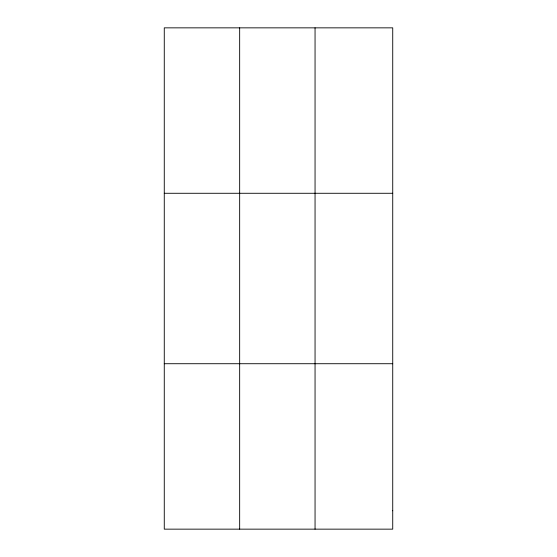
<?xml version="1.0" encoding="UTF-8"?>
<svg xmlns="http://www.w3.org/2000/svg" width="557" height="557" viewBox="0 0 557 557"><rect width="100%" height="100%" fill="white"/><g stroke="black" fill="none" stroke-linecap="round" stroke-linejoin="round"><path stroke-width="0.84" d="M239.663 27.85L239.663 529.15M315.053 27.85L315.053 529.15M164.273 193.279L392.727 193.279M164.273 363.721L392.727 363.721M392.727 510.769L392.727 529.15L164.273 529.15L164.273 27.85L392.727 27.85L392.727 510.769"/></g></svg>
